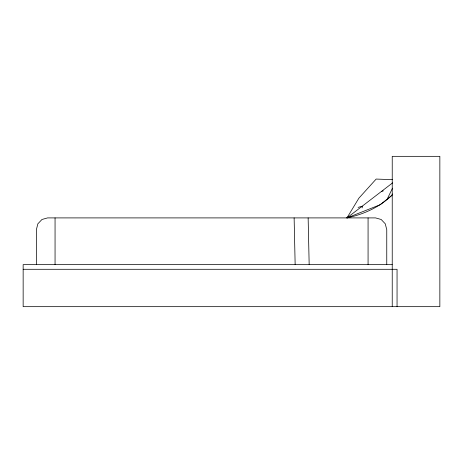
<?xml version="1.0" encoding="UTF-8"?>
<svg xmlns="http://www.w3.org/2000/svg" width="463" height="463" viewBox="0 0 463 463"><rect width="100%" height="100%" fill="white"/><g stroke="black" fill="none" stroke-linecap="round" stroke-linejoin="round"><path stroke-width="0.69" d="M362.17 207.881L362.211 206.197L358.073 207.401M392.369 179.656L376.159 179.065L358.906 198.141L346.955 217.905C363.877 214.265 379.359 207.291 391.912 195.293L392.317 193.945M387.184 199.125L392.52 188.181M391.912 195.293L380.308 204.687L346.955 217.905L348.026 216.95M346.955 217.905L392.647 182.844M381.344 191.514L383.341 190.878M392.23 264.622L23.15 264.622L23.15 306.668L439.85 306.668L439.85 156.332L392.23 156.332L392.23 306.668M23.15 269.292L397.051 269.292L397.051 306.668M309.168 264.622L308.138 217.905M295.151 264.622L294.121 217.905M386.761 264.622L386.761 229.694L385.262 223.797L381.165 219.485L375.562 217.905L47.567 217.905L41.971 219.485L37.868 223.797L36.369 229.694L36.369 264.622M368.073 217.905L368.073 264.622M55.056 217.905L55.056 264.622"/></g></svg>
